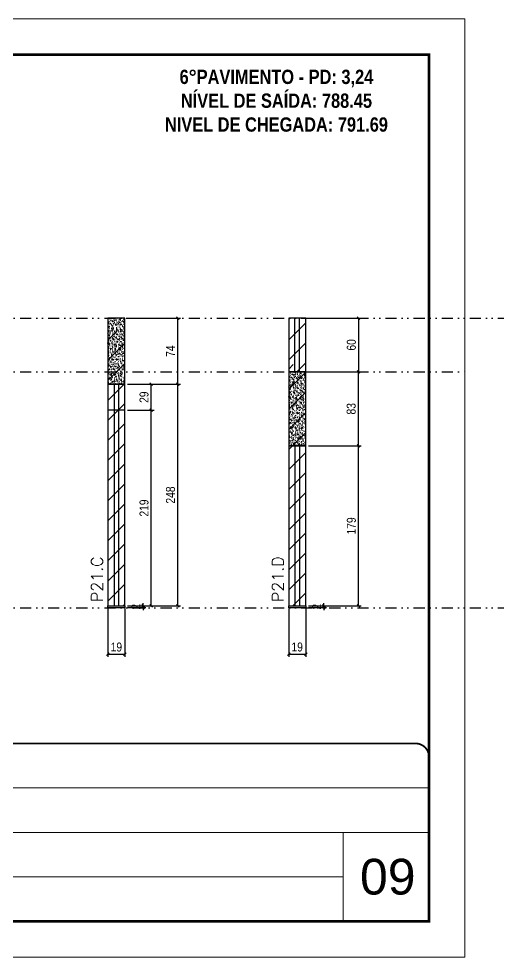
# Model space of a CAD drawing. Extents: x 13770 to 23315, y 867 to 16997.
# Drawn here: x 15372 to 15908, y 13501 to 14551 of the extents above; entities that cross this region are included whole.
import ezdxf

# ---------------------------------------------------------------- set-up
doc = ezdxf.new("R2010")
doc.units = 0
for name, pattern in [('CONTINUO', [0]), ('DASHED', [0.75, 0.5, -0.25]), ('DIVIDE2', [0.625, 0.25, -0.125, 0, -0.125, 0, -0.125])]:
    doc.linetypes.add(name, pattern=pattern)
for name, color, linetype, lineweight in [('CARIMBO', 255, 'Continuous', 9), ('Folhas', 255, 'Continuous', 9), ('Hachura', 251, 'Continuous', 9), ('SARRAFO DE PRESSAO', 251, 'DASHED', 9), ('Texto Seção', 7, 'Continuous', 15)]:
    doc.layers.add(name, color=color, linetype=linetype, lineweight=lineweight)
for name, color, linetype in [('COTA', 241, 'Continuous'), ('NOMENCLATURA', 7, 'Continuous'), ('Nível', 160, 'Continuous'), ('Painéis', 200, 'Continuous'), ('SARR_2.2x7', 40, 'Continuous')]:
    doc.layers.add(name, color=color, linetype=linetype)
doc.styles.add('ARIAL', font='arial.ttf')
doc.styles.add('COTA TECNICA', font='techl___.ttf', dxfattribs={"height": 10})
doc.styles.add('COTA TECNICA-50', font='techl___.ttf', dxfattribs={"height": 10})
doc.styles.add('REGUA-120', font='ROMANS.shx', dxfattribs={"height": 15})
doc.styles.add('ROMANC', font='techb___.ttf', dxfattribs={"height": 2.5})
doc.dimstyles.new('COTA PAINEL-50', dxfattribs={"dimtxt": 10, "dimasz": 3, "dimexe": 3, "dimexo": 3, "dimgap": 3, "dimtad": 1, "dimdec": 1, "dimzin": 12, "dimdsep": 46, "dimtxsty": 'COTA TECNICA-50', "dimblk1": 'OBLIQUE', "dimblk2": 'OBLIQUE', "dimsah": 1, "dimcen": 0.9, "dimclrd": 4, "dimclre": 4, "dimclrt": 240, "dimadec": 1, "dimazin": 3, "dimtfac": 1, "dimtdec": 1, "dimtmove": 0, "dimatfit": 3, "dimfxl": 1, "dimtolj": 1, "dimtzin": 12, "dimarcsym": 0})
doc.dimstyles.new('PAINEL', dxfattribs={"dimtxt": 10, "dimasz": 3, "dimexe": 3, "dimexo": 3, "dimgap": 3, "dimtad": 1, "dimdec": 1, "dimzin": 12, "dimdsep": 46, "dimtxsty": 'COTA TECNICA', "dimblk1": 'OBLIQUE', "dimblk2": 'OBLIQUE', "dimsah": 1, "dimcen": 0.9, "dimclrd": 4, "dimclre": 4, "dimclrt": 240, "dimadec": 1, "dimazin": 3, "dimtfac": 1, "dimtdec": 1, "dimtmove": 0, "dimatfit": 3, "dimfxl": 1, "dimtolj": 1, "dimtzin": 12, "dimarcsym": 0})

# ---------------------------------------------------------------- blocks, each defined once
blk = doc.blocks.new('9999999999')
at = {"color": 30, "linetype": 'CONTINUO'}
for p, q in [((98564.6, 34379.6), (99584, 34379.6)), ((98564.6, 34329.8), (99488, 34329.8)), ((99584, 34329.8), (99488, 34329.8)), ((99488, 34329.8), (99488, 34230.2)), ((98564.6, 34280), (99488, 34280))]:
    blk.add_line(p, q, dxfattribs=at)
at = {"color": 30, "linetype": 'CONTINUO', "const_width": 2}
blk.add_lwpolyline([(99584, 34230.2), (99584, 34414.4, 0.414214), (99569, 34429.4), (98229, 34429.4, 0.414214), (98214, 34414.4), (98214, 34245.2, 0.414214), (98229, 34230.2), (99584, 34230.2)], format="xyb", dxfattribs=at)
at = {"layer": 'Folhas'}
blk.add_lwpolyline([(98139, 34190.2), (99624, 34190.2), (99624, 35240.2), (98139, 35240.2)], close=True, dxfattribs=at)
at = {"layer": 'Folhas', "color": 30, "const_width": 3}
blk.add_lwpolyline([(98214, 34230.2), (99584, 34230.2), (99584, 35200.2), (98214, 35200.2)], close=True, dxfattribs=at)
blk = doc.blocks.new('_Oblique')
at = {"color": 0, "linetype": 'ByBlock', "lineweight": -2}
blk.add_line((-0.5, -0.5), (0.5, 0.5), dxfattribs=at)
blk = doc.blocks.new('*D124')
at = {"layer": 'COTA', "color": 4, "lineweight": -2, "transparency": 16777216}
for p, q in [((15471.8, 13891.5), (15471.8, 13837.3)), ((15490.8, 13891.5), (15490.8, 13837.3)), ((15471.8, 13840.3), (15490.8, 13840.3))]:
    blk.add_line(p, q, dxfattribs=at)
at = {"layer": 'Defpoints', "color": 0, "transparency": 16777216}
for p in [(15471.8, 13894.5), (15490.8, 13894.5), (15490.8, 13840.3)]:
    blk.add_point(p, dxfattribs=at)
at = {"layer": 'COTA', "color": 4, "lineweight": -2, "transparency": 16777216, "xscale": 3, "yscale": 3, "zscale": 3, "rotation": 180}
blk.add_blockref('_Oblique', (15471.8, 13840.3), dxfattribs=at)
at = {"layer": 'COTA', "color": 4, "lineweight": -2, "transparency": 16777216, "xscale": 3, "yscale": 3, "zscale": 3}
blk.add_blockref('_Oblique', (15490.8, 13840.3), dxfattribs=at)
at = {"layer": 'COTA', "color": 240, "transparency": 16777216, "insert": (15481.3, 13848.4), "char_height": 10, "attachment_point": 5, "style": 'COTA TECNICA'}
blk.add_mtext('\\A1;19', dxfattribs=at)
blk = doc.blocks.new('*D125')
at = {"layer": 'COTA', "color": 4, "lineweight": -2, "transparency": 16777216}
for p, q in [((15493.8, 14113.5), (15523.4, 14113.5)), ((15520.4, 13894.5), (15520.4, 14113.5)), ((15493.8, 13894.5), (15523.4, 13894.5))]:
    blk.add_line(p, q, dxfattribs=at)
at = {"layer": 'Defpoints', "color": 0, "transparency": 16777216}
for p in [(15490.8, 14113.5), (15520.4, 14113.5), (15490.8, 13894.5)]:
    blk.add_point(p, dxfattribs=at)
at = {"layer": 'COTA', "color": 4, "lineweight": -2, "transparency": 16777216, "xscale": 3, "yscale": 3, "zscale": 3}
for p, rotation in [((15520.4, 14113.5), 90), ((15520.4, 13894.5), 270)]:
    blk.add_blockref('_Oblique', p, dxfattribs=dict(at, rotation=rotation))
at = {"layer": 'COTA', "color": 240, "transparency": 16777216, "insert": (15512.3, 14004), "char_height": 10, "attachment_point": 5, "rotation": 90, "style": 'COTA TECNICA'}
blk.add_mtext('\\A1;219', dxfattribs=at)
blk = doc.blocks.new('*D126')
at = {"layer": 'COTA', "color": 4, "lineweight": -2, "transparency": 16777216}
for p, q in [((15493.8, 14142.5), (15553, 14142.5)), ((15550, 13894.5), (15550, 14142.5)), ((15493.8, 13894.5), (15553, 13894.5))]:
    blk.add_line(p, q, dxfattribs=at)
at = {"layer": 'Defpoints', "color": 0, "transparency": 16777216}
for p in [(15490.8, 14142.5), (15550, 14142.5), (15490.8, 13894.5)]:
    blk.add_point(p, dxfattribs=at)
at = {"layer": 'COTA', "color": 4, "lineweight": -2, "transparency": 16777216, "xscale": 3, "yscale": 3, "zscale": 3}
for p, rotation in [((15550, 14142.5), 90), ((15550, 13894.5), 270)]:
    blk.add_blockref('_Oblique', p, dxfattribs=dict(at, rotation=rotation))
at = {"layer": 'COTA', "color": 240, "transparency": 16777216, "insert": (15541.9, 14018.5), "char_height": 10, "attachment_point": 5, "rotation": 90, "style": 'COTA TECNICA'}
blk.add_mtext('\\A1;248', dxfattribs=at)
blk = doc.blocks.new('*D127')
at = {"layer": 'COTA', "color": 4, "lineweight": -2, "transparency": 16777216}
for p, q in [((15493.8, 13894.5), (15514.2, 13894.5)), ((15493.8, 13892.5), (15514.2, 13892.5)), ((15511.2, 13894.5), (15511.2, 13897.5)), ((15511.2, 13892.5), (15511.2, 13894.5)), ((15511.2, 13892.5), (15511.2, 13889.5))]:
    blk.add_line(p, q, dxfattribs=at)
at = {"layer": 'Defpoints', "color": 0, "transparency": 16777216}
for p in [(15490.8, 13894.5), (15490.8, 13892.5), (15511.2, 13894.5)]:
    blk.add_point(p, dxfattribs=at)
at = {"layer": 'COTA', "color": 4, "lineweight": -2, "transparency": 16777216, "xscale": 3, "yscale": 3, "zscale": 3}
for p, rotation in [((15511.2, 13894.5), 270), ((15511.2, 13892.5), 90)]:
    blk.add_blockref('_Oblique', p, dxfattribs=dict(at, rotation=rotation))
at = {"layer": 'COTA', "color": 240, "transparency": 16777216, "insert": (15503.2, 13893.5), "char_height": 10, "attachment_point": 5, "rotation": 90, "style": 'COTA TECNICA-50'}
blk.add_mtext('\\A1;2', dxfattribs=at)
blk = doc.blocks.new('*D128')
at = {"layer": 'COTA', "color": 4, "lineweight": -2, "transparency": 16777216}
for p, q in [((15493.8, 14216.5), (15553, 14216.5)), ((15550, 14142.5), (15550, 14216.5)), ((15493.8, 14142.5), (15553, 14142.5))]:
    blk.add_line(p, q, dxfattribs=at)
at = {"layer": 'Defpoints', "color": 0, "transparency": 16777216}
for p in [(15490.8, 14216.5), (15550, 14216.5), (15490.8, 14142.5)]:
    blk.add_point(p, dxfattribs=at)
at = {"layer": 'COTA', "color": 4, "lineweight": -2, "transparency": 16777216, "xscale": 3, "yscale": 3, "zscale": 3}
for p, rotation in [((15550, 14216.5), 90), ((15550, 14142.5), 270)]:
    blk.add_blockref('_Oblique', p, dxfattribs=dict(at, rotation=rotation))
at = {"layer": 'COTA', "color": 240, "transparency": 16777216, "insert": (15541.9, 14179.5), "char_height": 10, "attachment_point": 5, "rotation": 90, "style": 'COTA TECNICA'}
blk.add_mtext('\\A1;74', dxfattribs=at)
blk = doc.blocks.new('*D129')
at = {"layer": 'COTA', "color": 4, "lineweight": -2, "transparency": 16777216}
for p, q in [((15674.1, 13891.5), (15674.1, 13837.3)), ((15693.1, 13891.5), (15693.1, 13837.3)), ((15674.1, 13840.3), (15693.1, 13840.3))]:
    blk.add_line(p, q, dxfattribs=at)
at = {"layer": 'Defpoints', "color": 0, "transparency": 16777216}
for p in [(15674.1, 13894.5), (15693.1, 13894.5), (15693.1, 13840.3)]:
    blk.add_point(p, dxfattribs=at)
at = {"layer": 'COTA', "color": 4, "lineweight": -2, "transparency": 16777216, "xscale": 3, "yscale": 3, "zscale": 3, "rotation": 180}
blk.add_blockref('_Oblique', (15674.1, 13840.3), dxfattribs=at)
at = {"layer": 'COTA', "color": 4, "lineweight": -2, "transparency": 16777216, "xscale": 3, "yscale": 3, "zscale": 3}
blk.add_blockref('_Oblique', (15693.1, 13840.3), dxfattribs=at)
at = {"layer": 'COTA', "color": 240, "transparency": 16777216, "insert": (15683.6, 13848.4), "char_height": 10, "attachment_point": 5, "style": 'COTA TECNICA'}
blk.add_mtext('\\A1;19', dxfattribs=at)
blk = doc.blocks.new('*D130')
at = {"layer": 'COTA', "color": 4, "lineweight": -2, "transparency": 16777216}
for p, q in [((15696.1, 14073.5), (15755.3, 14073.5)), ((15752.3, 13894.5), (15752.3, 14073.5)), ((15696.1, 13894.5), (15755.3, 13894.5))]:
    blk.add_line(p, q, dxfattribs=at)
at = {"layer": 'Defpoints', "color": 0, "transparency": 16777216}
for p in [(15693.1, 14073.5), (15752.3, 14073.5), (15693.1, 13894.5)]:
    blk.add_point(p, dxfattribs=at)
at = {"layer": 'COTA', "color": 4, "lineweight": -2, "transparency": 16777216, "xscale": 3, "yscale": 3, "zscale": 3}
for p, rotation in [((15752.3, 14073.5), 90), ((15752.3, 13894.5), 270)]:
    blk.add_blockref('_Oblique', p, dxfattribs=dict(at, rotation=rotation))
at = {"layer": 'COTA', "color": 240, "transparency": 16777216, "insert": (15744.2, 13984), "char_height": 10, "attachment_point": 5, "rotation": 90, "style": 'COTA TECNICA'}
blk.add_mtext('\\A1;179', dxfattribs=at)
blk = doc.blocks.new('*D131')
at = {"layer": 'COTA', "color": 4, "lineweight": -2, "transparency": 16777216}
for p, q in [((15696.1, 13894.5), (15716.4, 13894.5)), ((15696.1, 13892.5), (15716.4, 13892.5)), ((15713.4, 13894.5), (15713.4, 13897.5)), ((15713.4, 13892.5), (15713.4, 13894.5)), ((15713.4, 13892.5), (15713.4, 13889.5))]:
    blk.add_line(p, q, dxfattribs=at)
at = {"layer": 'Defpoints', "color": 0, "transparency": 16777216}
for p in [(15693.1, 13894.5), (15693.1, 13892.5), (15713.4, 13894.5)]:
    blk.add_point(p, dxfattribs=at)
at = {"layer": 'COTA', "color": 4, "lineweight": -2, "transparency": 16777216, "xscale": 3, "yscale": 3, "zscale": 3}
for p, rotation in [((15713.4, 13894.5), 270), ((15713.4, 13892.5), 90)]:
    blk.add_blockref('_Oblique', p, dxfattribs=dict(at, rotation=rotation))
at = {"layer": 'COTA', "color": 240, "transparency": 16777216, "insert": (15705.4, 13893.5), "char_height": 10, "attachment_point": 5, "rotation": 90, "style": 'COTA TECNICA-50'}
blk.add_mtext('\\A1;2', dxfattribs=at)
blk = doc.blocks.new('*D132')
at = {"layer": 'COTA', "color": 4, "lineweight": -2, "transparency": 16777216}
for p, q in [((15696.1, 14156.5), (15755.3, 14156.5)), ((15752.3, 14073.5), (15752.3, 14156.5)), ((15696.1, 14073.5), (15755.3, 14073.5))]:
    blk.add_line(p, q, dxfattribs=at)
at = {"layer": 'Defpoints', "color": 0, "transparency": 16777216}
for p in [(15693.1, 14156.5), (15752.3, 14156.5), (15693.1, 14073.5)]:
    blk.add_point(p, dxfattribs=at)
at = {"layer": 'COTA', "color": 4, "lineweight": -2, "transparency": 16777216, "xscale": 3, "yscale": 3, "zscale": 3}
for p, rotation in [((15752.3, 14156.5), 90), ((15752.3, 14073.5), 270)]:
    blk.add_blockref('_Oblique', p, dxfattribs=dict(at, rotation=rotation))
at = {"layer": 'COTA', "color": 240, "transparency": 16777216, "insert": (15744, 14115), "char_height": 10, "attachment_point": 5, "rotation": 90, "style": 'COTA TECNICA'}
blk.add_mtext('\\A1;83', dxfattribs=at)
blk = doc.blocks.new('*D133')
at = {"layer": 'COTA', "color": 4, "lineweight": -2, "transparency": 16777216}
for p, q in [((15696.1, 14216.5), (15755.3, 14216.5)), ((15752.3, 14216.5), (15752.3, 14156.5)), ((15696.1, 14156.5), (15755.3, 14156.5))]:
    blk.add_line(p, q, dxfattribs=at)
at = {"layer": 'Defpoints', "color": 0, "transparency": 16777216}
for p in [(15693.1, 14216.5), (15693.1, 14156.5), (15752.3, 14156.5)]:
    blk.add_point(p, dxfattribs=at)
at = {"layer": 'COTA', "color": 4, "lineweight": -2, "transparency": 16777216, "xscale": 3, "yscale": 3, "zscale": 3}
for p, rotation in [((15752.3, 14216.5), 90), ((15752.3, 14156.5), 270)]:
    blk.add_blockref('_Oblique', p, dxfattribs=dict(at, rotation=rotation))
at = {"layer": 'COTA', "color": 240, "transparency": 16777216, "insert": (15744.2, 14186.5), "char_height": 10, "attachment_point": 5, "rotation": 90, "style": 'COTA TECNICA'}
blk.add_mtext('\\A1;60', dxfattribs=at)
blk = doc.blocks.new('*D134')
at = {"layer": 'COTA', "color": 4, "lineweight": -2, "transparency": 16777216}
for p, q in [((15493.8, 14142.5), (15523.4, 14142.5)), ((15520.4, 14113.5), (15520.4, 14142.5)), ((15493.8, 14113.5), (15523.4, 14113.5))]:
    blk.add_line(p, q, dxfattribs=at)
at = {"layer": 'Defpoints', "color": 0, "transparency": 16777216}
for p in [(15490.8, 14142.5), (15520.4, 14142.5), (15490.8, 14113.5)]:
    blk.add_point(p, dxfattribs=at)
at = {"layer": 'COTA', "color": 4, "lineweight": -2, "transparency": 16777216, "xscale": 3, "yscale": 3, "zscale": 3}
for p, rotation in [((15520.4, 14142.5), 90), ((15520.4, 14113.5), 270)]:
    blk.add_blockref('_Oblique', p, dxfattribs=dict(at, rotation=rotation))
at = {"layer": 'COTA', "color": 240, "transparency": 16777216, "insert": (15512.3, 14128), "char_height": 10, "attachment_point": 5, "rotation": 90, "style": 'COTA TECNICA'}
blk.add_mtext('\\A1;29', dxfattribs=at)

msp = doc.modelspace()

# ---------------------------------------------------------------- hatches: boundary and pattern name
at = {"layer": 'COTA', "linetype": 'ByBlock'}
h = msp.add_hatch(dxfattribs=at)
h.set_pattern_fill('AR-CONC', color=256, scale=0.03)
h.set_pattern_definition([(50, (-117724.288, -19560.2606), (5.46554007, -0.47817257), [0.5715, -6.2865]), (355, (-117724.288, -19560.2606), (-1.05730264, 5.73170536), [0.4572, -5.02921753]), (100.4514447, (-117723.8327, -19560.3004), (4.40823741, 5.25353256), [0.48570026, -5.34270734]), (46.1842, (-117724.288, -19558.7366), (8.13237123, -1.26126984), [0.85725, -9.42975]), (96.6355576, (-117723.6104, -19558.842), (7.122124, 7.42278374), [0.7285507, -8.01406824]), (351.184151, (-117724.288, -19558.737), (7.122124, 7.42278374), [0.685799, -7.54379196]), (21, (-117723.526, -19559.1176), (4.54843174, -3.06795595), [0.5715, -6.2865]), (326, (-117723.526, -19559.1176), (1.85406085, 5.52563898), [0.4572, -5.0292]), (71.451445, (-117723.147, -19559.373), (6.40249258, 2.45768307), [0.48570026, -5.34269813]), (37.5, (-117724.2881, -19560.2606), (0.092658098, 2.536651166), [0, -4.96824, 0, -5.1054, 0, -5.04825]), (7.5, (-117724.2881, -19560.2606), (2.004589875, 3.005417245), [0, -2.91084, 0, -4.85394, 0, -1.92405]), (327.5, (-117725.9874, -19560.2606), (4.067717855, -0.17186232), [0, -1.905, 0, -5.9436, 0, -7.8867]), (317.5, (-117726.7494, -19560.2606), (4.44387544, 0.76279473), [0, -2.4765, 0, -3.94716, 0, -5.6007])])
h.paths.add_polyline_path([(15490.84, 14216.45), (15471.84, 14216.45), (15471.84, 14142.45), (15490.84, 14142.45)])
h = msp.add_hatch(dxfattribs=at)
h.set_pattern_fill('AR-CONC', color=256, scale=0.03)
h.set_pattern_definition([(50, (-117522.0295, -19620.2606), (5.46554007, -0.47817257), [0.5715, -6.2865]), (355, (-117522.0295, -19620.2606), (-1.05730264, 5.73170536), [0.4572, -5.02921753]), (100.4514447, (-117521.574, -19620.3004), (4.40823741, 5.25353256), [0.48570026, -5.34270734]), (46.1842, (-117522.0295, -19618.7366), (8.13237123, -1.26126984), [0.85725, -9.42975]), (96.6355576, (-117521.352, -19618.842), (7.122124, 7.42278374), [0.7285507, -8.01406824]), (351.184151, (-117522.0295, -19618.737), (7.122124, 7.42278374), [0.685799, -7.54379196]), (21, (-117521.2675, -19619.1176), (4.54843174, -3.06795595), [0.5715, -6.2865]), (326, (-117521.2675, -19619.1176), (1.85406085, 5.52563898), [0.4572, -5.0292]), (71.451445, (-117520.8885, -19619.373), (6.40249258, 2.45768307), [0.48570026, -5.34269813]), (37.5, (-117522.0295, -19620.2606), (0.092658098, 2.536651166), [0, -4.96824, 0, -5.1054, 0, -5.04825]), (7.5, (-117522.0295, -19620.2606), (2.004589875, 3.005417245), [0, -2.91084, 0, -4.85394, 0, -1.92405]), (327.5, (-117523.7288, -19620.2606), (4.067717855, -0.17186232), [0, -1.905, 0, -5.9436, 0, -7.8867]), (317.5, (-117524.4908, -19620.2606), (4.44387544, 0.76279473), [0, -2.4765, 0, -3.94716, 0, -5.6007])])
h.paths.add_polyline_path([(15693.09, 14156.45), (15674.09, 14156.45), (15674.09, 14073.45), (15693.09, 14073.45)])
at = {"layer": 'Hachura', "linetype": 'ByBlock'}
h = msp.add_hatch(dxfattribs=at)
h.set_pattern_fill('ANSI31', color=256, scale=5)
h.set_pattern_definition([(45, (88.682, -91), (-11.22532, 11.22532), [])])
h.paths.add_polyline_path([(15693.09, 14216.45), (15686.09, 14216.45), (15686.09, 14156.45), (15693.09, 14156.45)])
h.paths.add_polyline_path([(15686.09, 14216.45), (15681.09, 14216.45), (15681.09, 14156.45), (15686.09, 14156.45)])
h.paths.add_polyline_path([(15681.09, 14216.45), (15674.09, 14216.45), (15674.09, 14156.45), (15681.09, 14156.45)])
h = msp.add_hatch(dxfattribs=at)
h.set_pattern_fill('ANSI31', color=256, scale=5)
h.set_pattern_definition([(45, (22.896, 0), (-11.22532, 11.22532), [])])
h.paths.add_polyline_path([(15478.84, 14113.45), (15471.84, 14113.45), (15471.84, 13894.45), (15478.84, 13894.45)])
h.paths.add_polyline_path([(15478.84, 14202.45), (15471.84, 14202.45), (15471.84, 14113.45), (15478.84, 14113.45)])
h.paths.add_polyline_path([(15483.84, 14113.45), (15478.84, 14113.45), (15478.84, 13894.45), (15483.84, 13894.45)])
h.paths.add_polyline_path([(15490.84, 14113.45), (15483.84, 14113.45), (15483.84, 13894.45), (15490.84, 13894.45)])
h.paths.add_polyline_path([(15490.84, 14202.45), (15483.84, 14202.45), (15483.84, 14113.45), (15490.84, 14113.45)])
h.paths.add_polyline_path([(15483.84, 14202.45), (15478.84, 14202.45), (15478.84, 14113.45), (15483.84, 14113.45)])
h = msp.add_hatch(dxfattribs=at)
h.set_pattern_fill('ANSI31', color=256, scale=5)
h.set_pattern_definition([(45, (347.303, 0), (-11.22532, 11.22532), [])])
h.paths.add_polyline_path([(15681.09, 14113.45), (15674.09, 14113.45), (15674.09, 13894.45), (15681.09, 13894.45)])
h.paths.add_polyline_path([(15681.09, 14164.45), (15674.09, 14164.45), (15674.09, 14113.45), (15681.09, 14113.45)])
h.paths.add_polyline_path([(15686.09, 14113.45), (15681.09, 14113.45), (15681.09, 13894.45), (15686.09, 13894.45)])
h.paths.add_polyline_path([(15693.09, 14113.45), (15686.09, 14113.45), (15686.09, 13894.45), (15693.09, 13894.45)])
h.paths.add_polyline_path([(15693.09, 14164.45), (15686.09, 14164.45), (15686.09, 14113.45), (15693.09, 14113.45)])
h.paths.add_polyline_path([(15686.09, 14164.45), (15681.09, 14164.45), (15681.09, 14113.45), (15686.09, 14113.45)])

# ---------------------------------------------------------------- linework, layer by layer
at = {"layer": 'COTA', "linetype": 'ByBlock'}
for points in [[(15471.84, 14142.45), (15490.84, 14142.45), (15490.84, 14216.45), (15471.84, 14216.45)], [(15674.09, 14073.45), (15693.09, 14073.45), (15693.09, 14156.45), (15674.09, 14156.45)]]:
    msp.add_lwpolyline(points, close=True, dxfattribs=at)
at = {"layer": 'Nível', "color": 4, "linetype": 'DIVIDE2', "ltscale": 50}
for p, q in [((13769.54, 14216.45), (17469.5, 14216.45)), ((13769.54, 14156.45), (15871, 14156.45)), ((13769.54, 13892.45), (21112.79, 13892.45))]:
    msp.add_line(p, q, dxfattribs=at)
at = {"layer": 'Painéis'}
msp.add_line((15490.84, 14113.45), (15471.84, 14113.45), dxfattribs=at)
for points in [[(15674.09, 14156.45), (15693.09, 14156.45), (15693.09, 14216.45), (15674.09, 14216.45)], [(15471.84, 13894.45), (15490.84, 13894.45), (15490.84, 14142.45), (15471.84, 14142.45)], [(15674.09, 13894.45), (15693.09, 13894.45), (15693.09, 14073.45), (15674.09, 14073.45)], [(15471.84, 13894.45), (15490.84, 13894.45), (15490.84, 13892.45), (15471.84, 13892.45)], [(15674.09, 13894.45), (15693.09, 13894.45), (15693.09, 13892.45), (15674.09, 13892.45)]]:
    msp.add_lwpolyline(points, close=True, dxfattribs=at)
at = {"layer": 'SARR_2.2x7'}
for p, q in [((15681.09, 14156.45), (15681.09, 14216.45)), ((15686.09, 14156.45), (15686.09, 14216.45)), ((15478.84, 14142.45), (15478.84, 13894.45)), ((15483.84, 14142.45), (15483.84, 13894.45)), ((15681.09, 14073.45), (15681.09, 13894.45)), ((15686.09, 14073.45), (15686.09, 13894.45))]:
    msp.add_line(p, q, dxfattribs=at)

# ---------------------------------------------------------------- block references
at = {"layer": 'SARRAFO DE PRESSAO', "color": 6, "linetype": 'ByBlock'}
msp.add_blockref('9999999999', (-83752.98, -20688.84), dxfattribs=at)

# ---------------------------------------------------------------- texts
at = {"layer": 'CARIMBO', "style": 'ARIAL'}
msp.add_text('09', height=40, dxfattribs=at).set_placement((15753.86, 13571.51))
at = {"layer": 'NOMENCLATURA', "color": 2, "insert": (15660.38, 14494.4), "char_height": 16, "attachment_point": 2, "style": 'ROMANC'}
msp.add_mtext_dynamic_manual_height_columns('6°PAVIMENTO - PD: 3,24\\PNÍVEL DE SAÍDA: 788.45\\PNIVEL DE CHEGADA: 791.69', width=376.0554, gutter_width=1, heights=[0], dxfattribs=at)
at = {"layer": 'Texto Seção', "char_height": 13, "width": 285.3299, "attachment_point": 1, "rotation": 90, "style": 'REGUA-120'}
for s, insert in [('P21.C', (15453.16, 13898.6)), ('P21.D', (15655.42, 13898.6))]:
    msp.add_mtext(s, dxfattribs=dict(at, insert=insert))

# ---------------------------------------------------------------- dimensions: what is measured, and where the dimension line sits
at = {"layer": 'COTA'}
for base, p1, p2, picture, middle in [((15550.02, 14216.45), (15490.84, 14142.45), (15490.84, 14216.45), '*D128', (15541.95, 14179.45)), ((15752.28, 14156.45), (15693.09, 14073.45), (15693.09, 14156.45), '*D132', (15744.04, 14114.95)), ((15550.02, 14142.45), (15490.84, 13894.45), (15490.84, 14142.45), '*D126', (15541.92, 14018.45)), ((15520.36, 14113.45), (15490.84, 13894.45), (15490.84, 14113.45), '*D125', (15512.27, 14003.95)), ((15752.28, 14073.45), (15693.09, 13894.45), (15693.09, 14073.45), '*D130', (15744.17, 13983.95))]:
    dim = msp.add_linear_dim(base=base, p1=p1, p2=p2, angle=90, dimstyle='PAINEL', override={"dimarcsym": 2}, dxfattribs=at)
    dim.commit()
    dim.dimension.update_dxf_attribs({"geometry": picture, "text_midpoint": middle})
for base, p1, p2, picture, middle in [((15752.28, 14156.45), (15693.09, 14216.45), (15693.09, 14156.45), '*D133', (15744.17, 14186.45)), ((15520.36, 14142.45), (15490.84, 14113.45), (15490.84, 14142.45), '*D134', (15512.27, 14127.95))]:
    dim = msp.add_linear_dim(base=base, p1=p1, p2=p2, angle=90, dimstyle='PAINEL', dxfattribs=at)
    dim.commit()
    dim.dimension.update_dxf_attribs({"geometry": picture, "text_midpoint": middle})
for base, p1, p2, picture, middle in [((15490.84, 13840.28), (15471.84, 13894.45), (15490.84, 13894.45), '*D124', (15481.34, 13848.36)), ((15693.09, 13840.28), (15674.09, 13894.45), (15693.09, 13894.45), '*D129', (15683.59, 13848.36))]:
    dim = msp.add_linear_dim(base=base, p1=p1, p2=p2, dimstyle='PAINEL', override={"dimarcsym": 2}, dxfattribs=at)
    dim.commit()
    dim.dimension.update_dxf_attribs({"geometry": picture, "text_midpoint": middle})
for base, p1, p2, picture, middle in [((15511.19, 13894.45), (15490.84, 13892.45), (15490.84, 13894.45), '*D127', (15511.19, 13893.45)), ((15713.44, 13894.45), (15693.09, 13892.45), (15693.09, 13894.45), '*D131', (15713.44, 13893.45))]:
    dim = msp.add_linear_dim(base=base, p1=p1, p2=p2, angle=90, dimstyle='COTA PAINEL-50', dxfattribs=at)
    dim.commit()
    dim.dimension.update_dxf_attribs({"geometry": picture, "text_midpoint": middle, "dimtype": 160})

doc.saveas('drawing.dxf')
